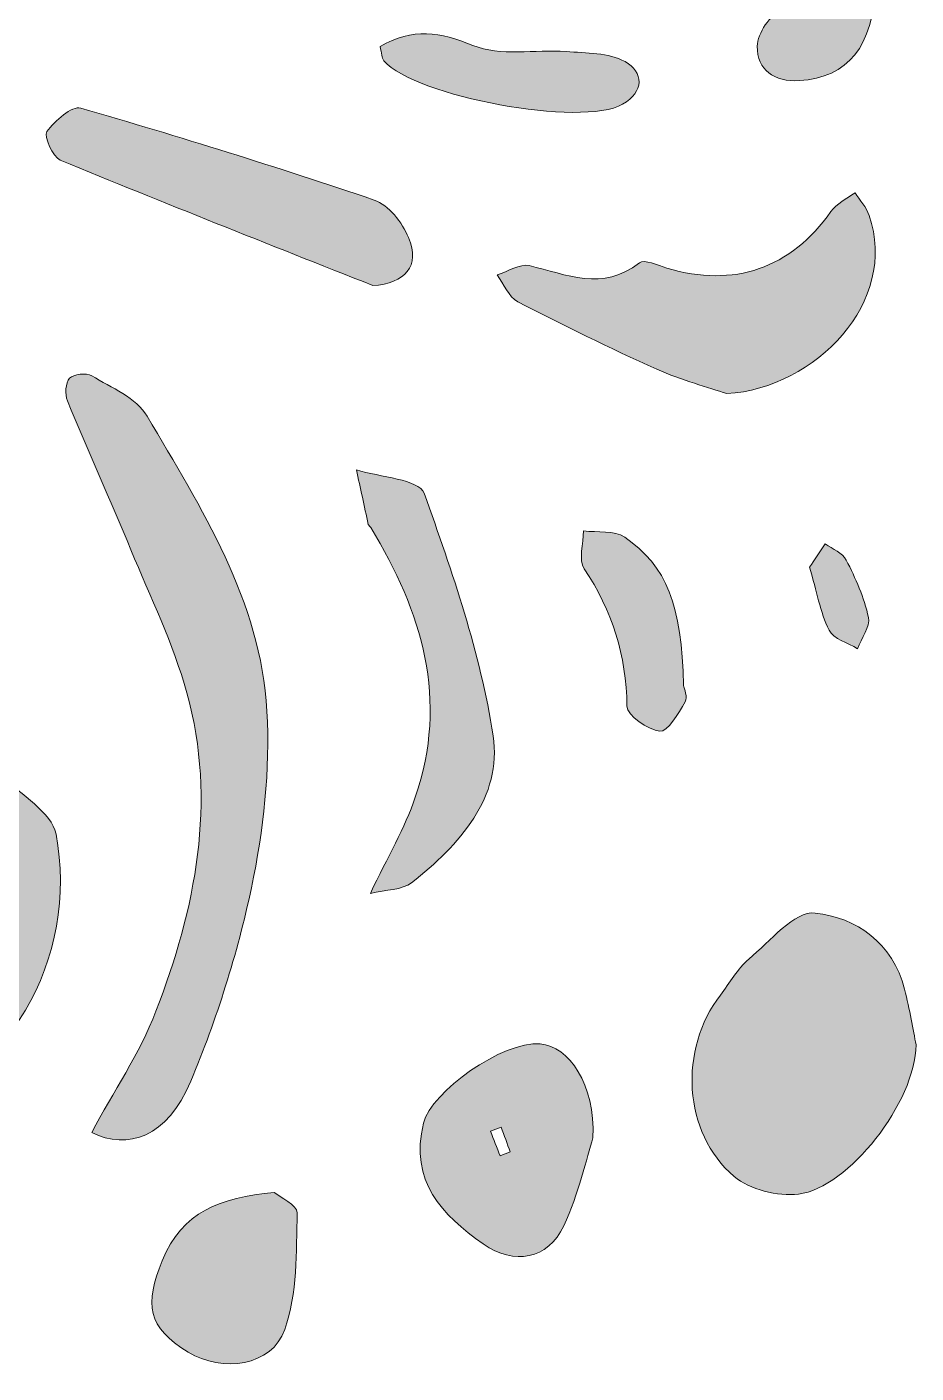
# Model space of a CAD drawing. Header units: centimetres. Extents: x -3.2 to 24.3, y 7.3 to 22.4.
# Drawn here: x 22.248 to 24.29, y 7.283 to 10.376 of the extents above; entities that cross this region are included whole.
import ezdxf

# ---------------------------------------------------------------- set-up
doc = ezdxf.new("R2010")
doc.units = ezdxf.units.CM
doc.header["$MEASUREMENT"] = 0
doc.layers.add('Layer 1', color=7, linetype='Continuous', lineweight=0)

msp = doc.modelspace()

# ---------------------------------------------------------------- hatches: boundary and pattern name
at = {"layer": 'Layer 1', "true_color": 0x000000, "transparency": 33554687}
h = msp.add_hatch(color=18, dxfattribs=at)
h.dxf.hatch_style = 2
edge = h.paths.add_edge_path()
edge.add_spline(control_points=[(24.1955, 10.4722), (24.1934, 10.3318), (24.133, 10.2598), (24.0226, 10.2531), (23.9638, 10.2495), (23.9246, 10.2774), (23.9255, 10.3319), (23.926, 10.3617), (23.955, 10.4043), (23.9826, 10.4178), (24.0646, 10.4579), (24.0835, 10.5235), (24.0865, 10.6051), (24.0875, 10.632), (24.107, 10.6583), (24.118, 10.6848), (24.139, 10.6614), (24.1711, 10.6411), (24.1788, 10.6139), (24.1925, 10.5657), (24.1914, 10.5133), (24.1955, 10.4722)], knot_values=[0, 0, 0, 0, 1, 1, 1, 2, 2, 2, 3, 3, 3, 4, 4, 4, 5, 5, 5, 6, 6, 6, 7, 7, 7, 7], degree=3, periodic=0)
h = msp.add_hatch(color=18, dxfattribs=at)
h.dxf.hatch_style = 2
edge = h.paths.add_edge_path()
edge.add_spline(control_points=[(23.0591, 10.3312), (23.1349, 10.3757), (23.1971, 10.3645), (23.2721, 10.3338), (23.3349, 10.3081), (23.4146, 10.325), (23.4865, 10.3196), (23.5324, 10.3162), (23.584, 10.3176), (23.6218, 10.2966), (23.6646, 10.2729), (23.6666, 10.2274), (23.616, 10.1985), (23.523, 10.1454), (23.1401, 10.2155), (23.0679, 10.2986), (23.0625, 10.3048), (23.0629, 10.3162), (23.0591, 10.3312)], knot_values=[0, 0, 0, 0, 1, 1, 1, 2, 2, 2, 3, 3, 3, 4, 4, 4, 5, 5, 5, 6, 6, 6, 6], degree=3, periodic=0)
h = msp.add_hatch(color=18, dxfattribs=at)
h.dxf.hatch_style = 2
edge = h.paths.add_edge_path()
edge.add_spline(control_points=[(23.0424, 9.782), (22.8028, 9.8774), (22.5629, 9.9717), (22.3247, 10.0702), (22.3071, 10.0774), (22.2867, 10.1255), (22.294, 10.1357), (22.312, 10.1607), (22.3514, 10.1957), (22.3716, 10.1898), (22.5978, 10.1243), (22.8228, 10.054), (23.0459, 9.9785), (23.0787, 9.9674), (23.11, 9.9267), (23.1246, 9.8923), (23.1524, 9.8272), (23.1162, 9.7864), (23.0424, 9.782)], knot_values=[0, 0, 0, 0, 1, 1, 1, 2, 2, 2, 3, 3, 3, 4, 4, 4, 5, 5, 5, 6, 6, 6, 6], degree=3, periodic=0)
h = msp.add_hatch(color=18, dxfattribs=at)
h.dxf.hatch_style = 2
edge = h.paths.add_edge_path()
edge.add_spline(control_points=[(23.8552, 9.5337), (23.8141, 9.5478), (23.7521, 9.5642), (23.6944, 9.59), (23.5865, 9.6382), (23.4801, 9.6902), (23.3752, 9.7449), (23.3544, 9.7557), (23.3436, 9.7856), (23.3281, 9.8067), (23.3528, 9.8143), (23.38, 9.8327), (23.4018, 9.8277), (23.4873, 9.808), (23.5703, 9.7671), (23.6548, 9.8345), (23.6657, 9.8432), (23.6968, 9.8286), (23.7177, 9.8222), (23.872, 9.7758), (24.0032, 9.8217), (24.0944, 9.9519), (24.1074, 9.9703), (24.1312, 9.9811), (24.15, 9.9954), (24.1611, 9.9781), (24.176, 9.9621), (24.1825, 9.9432), (24.2505, 9.7454), (24.0605, 9.5457), (23.8552, 9.5337)], knot_values=[0, 0, 0, 0, 1, 1, 1, 2, 2, 2, 3, 3, 3, 4, 4, 4, 5, 5, 5, 6, 6, 6, 7, 7, 7, 8, 8, 8, 9, 9, 9, 10, 10, 10, 10], degree=3, periodic=0)
h = msp.add_hatch(color=18, dxfattribs=at)
h.dxf.hatch_style = 2
edge = h.paths.add_edge_path()
edge.add_spline(control_points=[(22.3967, 7.8356), (22.4465, 7.9282), (22.5067, 8.0168), (22.5442, 8.1141), (22.6353, 8.3503), (22.6848, 8.5952), (22.6153, 8.8463), (22.5841, 8.959), (22.5318, 9.066), (22.4868, 9.1746), (22.4393, 9.2891), (22.3883, 9.4021), (22.3411, 9.5168), (22.335, 9.5317), (22.3363, 9.5585), (22.346, 9.5688), (22.3552, 9.5786), (22.3845, 9.5821), (22.3967, 9.5747), (22.4419, 9.5474), (22.4996, 9.5237), (22.5241, 9.4819), (22.6488, 9.2698), (22.785, 9.0577), (22.7993, 8.8039), (22.8068, 8.6693), (22.7916, 8.5301), (22.7636, 8.3978), (22.7315, 8.2464), (22.6839, 8.0962), (22.6243, 7.9533), (22.5704, 7.8242), (22.4794, 7.7945), (22.3967, 7.8356)], knot_values=[0, 0, 0, 0, 1, 1, 1, 2, 2, 2, 3, 3, 3, 4, 4, 4, 5, 5, 5, 6, 6, 6, 7, 7, 7, 8, 8, 8, 9, 9, 9, 10, 10, 10, 11, 11, 11, 11], degree=3, periodic=0)
h = msp.add_hatch(color=18, dxfattribs=at)
h.dxf.hatch_style = 2
edge = h.paths.add_edge_path()
edge.add_spline(control_points=[(23.0369, 8.385), (23.0768, 8.4693), (23.1157, 8.5351), (23.14, 8.6059), (23.2168, 8.8295), (23.1559, 9.0328), (23.0377, 9.2256), (23.036, 9.2283), (23.0327, 9.2304), (23.0321, 9.2332), (23.0228, 9.275), (23.0139, 9.3168), (23.0048, 9.3586), (23.0586, 9.3413), (23.1485, 9.3371), (23.1602, 9.3047), (23.2254, 9.1229), (23.2896, 8.9372), (23.3188, 8.7473), (23.3404, 8.6072), (23.2411, 8.4955), (23.1314, 8.4097), (23.1095, 8.3926), (23.0731, 8.3938), (23.0369, 8.385)], knot_values=[0, 0, 0, 0, 1, 1, 1, 2, 2, 2, 3, 3, 3, 4, 4, 4, 5, 5, 5, 6, 6, 6, 7, 7, 7, 8, 8, 8, 8], degree=3, periodic=0)
h = msp.add_hatch(color=18, dxfattribs=at)
h.dxf.hatch_style = 2
edge = h.paths.add_edge_path()
edge.add_spline(control_points=[(23.7564, 8.8627), (23.7572, 8.8561), (23.7663, 8.836), (23.7599, 8.8252), (23.7443, 8.7989), (23.7188, 8.7557), (23.702, 8.7578), (23.6736, 8.7613), (23.6265, 8.7942), (23.6262, 8.8152), (23.625, 8.9319), (23.5921, 9.0346), (23.5279, 9.1313), (23.5144, 9.1517), (23.5262, 9.1889), (23.5263, 9.2183), (23.5583, 9.2141), (23.5972, 9.22), (23.6209, 9.2038), (23.7182, 9.1371), (23.7512, 9.0482), (23.7564, 8.8627)], knot_values=[0, 0, 0, 0, 1, 1, 1, 2, 2, 2, 3, 3, 3, 4, 4, 4, 5, 5, 5, 6, 6, 6, 7, 7, 7, 7], degree=3, periodic=0)
h = msp.add_hatch(color=18, dxfattribs=at)
h.dxf.hatch_style = 2
edge = h.paths.add_edge_path()
edge.add_spline(control_points=[(24.0456, 9.135), (24.0563, 9.1508), (24.069, 9.1697), (24.0816, 9.1886), (24.0981, 9.1763), (24.1215, 9.1676), (24.1298, 9.1512), (24.1512, 9.1092), (24.1711, 9.065), (24.1809, 9.0193), (24.1855, 8.9981), (24.165, 8.9715), (24.1559, 8.9474), (24.1334, 8.9612), (24.1002, 8.9698), (24.0904, 8.9898), (24.0699, 9.0316), (24.0618, 9.0794), (24.0456, 9.135)], knot_values=[0, 0, 0, 0, 1, 1, 1, 2, 2, 2, 3, 3, 3, 4, 4, 4, 5, 5, 5, 6, 6, 6, 6], degree=3, periodic=0)
h = msp.add_hatch(color=18, dxfattribs=at)
h.dxf.hatch_style = 2
edge = h.paths.add_edge_path()
edge.add_spline(control_points=[(21.5253, 7.9571), (21.7102, 7.8812), (21.8258, 8.0241), (21.9611, 8.0917), (22.0172, 8.1197), (22.0473, 8.2142), (22.0729, 8.2845), (22.0998, 8.3585), (22.1027, 8.441), (22.1248, 8.5172), (22.1387, 8.5655), (22.1684, 8.6092), (22.1911, 8.655), (22.2339, 8.6108), (22.3049, 8.5721), (22.3148, 8.5215), (22.3691, 8.2419), (22.2034, 7.9243), (21.9249, 7.9134), (21.8301, 7.9097), (21.7367, 7.8768), (21.6417, 7.867), (21.5643, 7.8591), (21.5442, 7.8784), (21.5253, 7.9571)], knot_values=[0, 0, 0, 0, 1, 1, 1, 2, 2, 2, 3, 3, 3, 4, 4, 4, 5, 5, 5, 6, 6, 6, 7, 7, 7, 8, 8, 8, 8], degree=3, periodic=0)
h = msp.add_hatch(color=18, dxfattribs=at)
h.dxf.hatch_style = 2
edge = h.paths.add_edge_path()
edge.add_spline(control_points=[(24.2902, 8.0371), (24.2887, 7.9056), (24.1354, 7.7084), (24.02, 7.694), (23.9723, 7.688), (23.908, 7.7041), (23.8722, 7.7347), (23.7541, 7.8354), (23.7449, 8.0269), (23.8411, 8.1516), (23.8626, 8.1794), (23.88, 8.212), (23.9062, 8.2342), (23.9544, 8.2751), (24.0116, 8.345), (24.0583, 8.34), (24.1525, 8.3298), (24.237, 8.2712), (24.2639, 8.1648), (24.2756, 8.1184), (24.2833, 8.0711), (24.2902, 8.0371)], knot_values=[0, 0, 0, 0, 1, 1, 1, 2, 2, 2, 3, 3, 3, 4, 4, 4, 5, 5, 5, 6, 6, 6, 7, 7, 7, 7], degree=3, periodic=0)
h = msp.add_hatch(color=18, dxfattribs=at)
h.dxf.hatch_style = 2
edge = h.paths.add_edge_path()
edge.add_spline(control_points=[(23.3347, 7.7819), (23.3426, 7.7849), (23.3504, 7.788), (23.3582, 7.791), (23.3511, 7.8099), (23.3441, 7.8288), (23.337, 7.8477), (23.3289, 7.8446), (23.3209, 7.8415), (23.3129, 7.8384), (23.3202, 7.8196), (23.3274, 7.8007), (23.3347, 7.7819), (23.3347, 7.7819), (23.3347, 7.7819), (23.3347, 7.7819)], knot_values=[0, 0, 0, 0, 1, 1, 1, 2, 2, 2, 3, 3, 3, 4, 4, 4, 5, 5, 5, 5], degree=3, periodic=0)
edge = h.paths.add_edge_path()
edge.add_spline(control_points=[(23.5481, 7.8234), (23.5332, 7.7767), (23.5157, 7.6949), (23.481, 7.6212), (23.4446, 7.5435), (23.3667, 7.5299), (23.2961, 7.5795), (23.201, 7.6465), (23.1265, 7.724), (23.1588, 7.8568), (23.1767, 7.9301), (23.3404, 8.0456), (23.4268, 8.0392), (23.4932, 8.0343), (23.553, 7.9459), (23.5481, 7.8234)], knot_values=[0, 0, 0, 0, 1, 1, 1, 2, 2, 2, 3, 3, 3, 4, 4, 4, 5, 5, 5, 5], degree=3, periodic=0)
edge.add_line((23.5481, 7.8234), (23.5481, 7.8234))
h = msp.add_hatch(color=18, dxfattribs=at)
h.dxf.hatch_style = 2
edge = h.paths.add_edge_path()
edge.add_spline(control_points=[(22.8159, 7.698), (22.8286, 7.6873), (22.8692, 7.6687), (22.8687, 7.651), (22.8665, 7.5609), (22.8694, 7.4655), (22.8402, 7.3827), (22.8105, 7.2987), (22.6979, 7.2828), (22.618, 7.331), (22.5246, 7.3873), (22.5181, 7.4408), (22.5589, 7.5409), (22.605, 7.6541), (22.6914, 7.6853), (22.8159, 7.698)], knot_values=[0, 0, 0, 0, 1, 1, 1, 2, 2, 2, 3, 3, 3, 4, 4, 4, 5, 5, 5, 5], degree=3, periodic=0)

# ---------------------------------------------------------------- linework, layer by layer
at = {"layer": 'Layer 1', "color": 18, "lineweight": 0, "true_color": 0x000000}
for points, knots in [([(24.1955, 10.4722), (24.1934, 10.3318), (24.133, 10.2598), (24.0226, 10.2531), (23.9638, 10.2495), (23.9246, 10.2774), (23.9255, 10.3319), (23.926, 10.3617), (23.955, 10.4043), (23.9826, 10.4178), (24.0646, 10.4579), (24.0835, 10.5235), (24.0865, 10.6051), (24.0875, 10.632), (24.107, 10.6583), (24.118, 10.6848), (24.139, 10.6614), (24.1711, 10.6411), (24.1788, 10.6139), (24.1925, 10.5657), (24.1914, 10.5133), (24.1955, 10.4722)], [0, 0, 0, 0, 1, 1, 1, 2, 2, 2, 3, 3, 3, 4, 4, 4, 5, 5, 5, 6, 6, 6, 7, 7, 7, 7]), ([(24.1955, 10.4722), (24.1934, 10.3318), (24.133, 10.2598), (24.0226, 10.2531), (23.9638, 10.2495), (23.9246, 10.2774), (23.9255, 10.3319), (23.926, 10.3617), (23.955, 10.4043), (23.9826, 10.4178), (24.0646, 10.4579), (24.0835, 10.5235), (24.0865, 10.6051), (24.0875, 10.632), (24.107, 10.6583), (24.118, 10.6848), (24.139, 10.6614), (24.1711, 10.6411), (24.1788, 10.6139), (24.1925, 10.5657), (24.1914, 10.5133), (24.1955, 10.4722)], [0, 0, 0, 0, 1, 1, 1, 2, 2, 2, 3, 3, 3, 4, 4, 4, 5, 5, 5, 6, 6, 6, 7, 7, 7, 7]), ([(23.0591, 10.3312), (23.1349, 10.3757), (23.1971, 10.3645), (23.2721, 10.3338), (23.3349, 10.3081), (23.4146, 10.325), (23.4865, 10.3196), (23.5324, 10.3162), (23.584, 10.3176), (23.6218, 10.2966), (23.6646, 10.2729), (23.6666, 10.2274), (23.616, 10.1985), (23.523, 10.1454), (23.1401, 10.2155), (23.0679, 10.2986), (23.0625, 10.3048), (23.0629, 10.3162), (23.0591, 10.3312)], [0, 0, 0, 0, 1, 1, 1, 2, 2, 2, 3, 3, 3, 4, 4, 4, 5, 5, 5, 6, 6, 6, 6]), ([(23.0591, 10.3312), (23.1349, 10.3757), (23.1971, 10.3645), (23.2721, 10.3338), (23.3349, 10.3081), (23.4146, 10.325), (23.4865, 10.3196), (23.5324, 10.3162), (23.584, 10.3176), (23.6218, 10.2966), (23.6646, 10.2729), (23.6666, 10.2274), (23.616, 10.1985), (23.523, 10.1454), (23.1401, 10.2155), (23.0679, 10.2986), (23.0625, 10.3048), (23.0629, 10.3162), (23.0591, 10.3312)], [0, 0, 0, 0, 1, 1, 1, 2, 2, 2, 3, 3, 3, 4, 4, 4, 5, 5, 5, 6, 6, 6, 6]), ([(23.0424, 9.782), (22.8028, 9.8774), (22.5629, 9.9717), (22.3247, 10.0702), (22.3071, 10.0774), (22.2867, 10.1255), (22.294, 10.1357), (22.312, 10.1607), (22.3514, 10.1957), (22.3716, 10.1898), (22.5978, 10.1243), (22.8228, 10.054), (23.0459, 9.9785), (23.0787, 9.9674), (23.11, 9.9267), (23.1246, 9.8923), (23.1524, 9.8272), (23.1162, 9.7864), (23.0424, 9.782)], [0, 0, 0, 0, 1, 1, 1, 2, 2, 2, 3, 3, 3, 4, 4, 4, 5, 5, 5, 6, 6, 6, 6]), ([(23.0424, 9.782), (22.8028, 9.8774), (22.5629, 9.9717), (22.3247, 10.0702), (22.3071, 10.0774), (22.2867, 10.1255), (22.294, 10.1357), (22.312, 10.1607), (22.3514, 10.1957), (22.3716, 10.1898), (22.5978, 10.1243), (22.8228, 10.054), (23.0459, 9.9785), (23.0787, 9.9674), (23.11, 9.9267), (23.1246, 9.8923), (23.1524, 9.8272), (23.1162, 9.7864), (23.0424, 9.782)], [0, 0, 0, 0, 1, 1, 1, 2, 2, 2, 3, 3, 3, 4, 4, 4, 5, 5, 5, 6, 6, 6, 6]), ([(23.8552, 9.5337), (23.8141, 9.5478), (23.7521, 9.5642), (23.6944, 9.59), (23.5865, 9.6382), (23.4801, 9.6902), (23.3752, 9.7449), (23.3544, 9.7557), (23.3436, 9.7856), (23.3281, 9.8067), (23.3528, 9.8143), (23.38, 9.8327), (23.4018, 9.8277), (23.4873, 9.808), (23.5703, 9.7671), (23.6548, 9.8345), (23.6657, 9.8432), (23.6968, 9.8286), (23.7177, 9.8222), (23.872, 9.7758), (24.0032, 9.8217), (24.0944, 9.9519), (24.1074, 9.9703), (24.1312, 9.9811), (24.15, 9.9954), (24.1611, 9.9781), (24.176, 9.9621), (24.1825, 9.9432), (24.2505, 9.7454), (24.0605, 9.5457), (23.8552, 9.5337)], [0, 0, 0, 0, 1, 1, 1, 2, 2, 2, 3, 3, 3, 4, 4, 4, 5, 5, 5, 6, 6, 6, 7, 7, 7, 8, 8, 8, 9, 9, 9, 10, 10, 10, 10]), ([(23.8552, 9.5337), (23.8141, 9.5478), (23.7521, 9.5642), (23.6944, 9.59), (23.5865, 9.6382), (23.4801, 9.6902), (23.3752, 9.7449), (23.3544, 9.7557), (23.3436, 9.7856), (23.3281, 9.8067), (23.3528, 9.8143), (23.38, 9.8327), (23.4018, 9.8277), (23.4873, 9.808), (23.5703, 9.7671), (23.6548, 9.8345), (23.6657, 9.8432), (23.6968, 9.8286), (23.7177, 9.8222), (23.872, 9.7758), (24.0032, 9.8217), (24.0944, 9.9519), (24.1074, 9.9703), (24.1312, 9.9811), (24.15, 9.9954), (24.1611, 9.9781), (24.176, 9.9621), (24.1825, 9.9432), (24.2505, 9.7454), (24.0605, 9.5457), (23.8552, 9.5337)], [0, 0, 0, 0, 1, 1, 1, 2, 2, 2, 3, 3, 3, 4, 4, 4, 5, 5, 5, 6, 6, 6, 7, 7, 7, 8, 8, 8, 9, 9, 9, 10, 10, 10, 10]), ([(22.3967, 7.8356), (22.4465, 7.9282), (22.5067, 8.0168), (22.5442, 8.1141), (22.6353, 8.3503), (22.6848, 8.5952), (22.6153, 8.8463), (22.5841, 8.959), (22.5318, 9.066), (22.4868, 9.1746), (22.4393, 9.2891), (22.3883, 9.4021), (22.3411, 9.5168), (22.335, 9.5317), (22.3363, 9.5585), (22.346, 9.5688), (22.3552, 9.5786), (22.3845, 9.5821), (22.3967, 9.5747), (22.4419, 9.5474), (22.4996, 9.5237), (22.5241, 9.4819), (22.6488, 9.2698), (22.785, 9.0577), (22.7993, 8.8039), (22.8068, 8.6693), (22.7916, 8.5301), (22.7636, 8.3978), (22.7315, 8.2464), (22.6839, 8.0962), (22.6243, 7.9533), (22.5704, 7.8242), (22.4794, 7.7945), (22.3967, 7.8356)], [0, 0, 0, 0, 1, 1, 1, 2, 2, 2, 3, 3, 3, 4, 4, 4, 5, 5, 5, 6, 6, 6, 7, 7, 7, 8, 8, 8, 9, 9, 9, 10, 10, 10, 11, 11, 11, 11]), ([(22.3967, 7.8356), (22.4465, 7.9282), (22.5067, 8.0168), (22.5442, 8.1141), (22.6353, 8.3503), (22.6848, 8.5952), (22.6153, 8.8463), (22.5841, 8.959), (22.5318, 9.066), (22.4868, 9.1746), (22.4393, 9.2891), (22.3883, 9.4021), (22.3411, 9.5168), (22.335, 9.5317), (22.3363, 9.5585), (22.346, 9.5688), (22.3552, 9.5786), (22.3845, 9.5821), (22.3967, 9.5747), (22.4419, 9.5474), (22.4996, 9.5237), (22.5241, 9.4819), (22.6488, 9.2698), (22.785, 9.0577), (22.7993, 8.8039), (22.8068, 8.6693), (22.7916, 8.5301), (22.7636, 8.3978), (22.7315, 8.2464), (22.6839, 8.0962), (22.6243, 7.9533), (22.5704, 7.8242), (22.4794, 7.7945), (22.3967, 7.8356)], [0, 0, 0, 0, 1, 1, 1, 2, 2, 2, 3, 3, 3, 4, 4, 4, 5, 5, 5, 6, 6, 6, 7, 7, 7, 8, 8, 8, 9, 9, 9, 10, 10, 10, 11, 11, 11, 11]), ([(23.0369, 8.385), (23.0768, 8.4693), (23.1157, 8.5351), (23.14, 8.6059), (23.2168, 8.8295), (23.1559, 9.0328), (23.0377, 9.2256), (23.036, 9.2283), (23.0327, 9.2304), (23.0321, 9.2332), (23.0228, 9.275), (23.0139, 9.3168), (23.0048, 9.3586), (23.0586, 9.3413), (23.1485, 9.3371), (23.1602, 9.3047), (23.2254, 9.1229), (23.2896, 8.9372), (23.3188, 8.7473), (23.3404, 8.6072), (23.2411, 8.4955), (23.1314, 8.4097), (23.1095, 8.3926), (23.0731, 8.3938), (23.0369, 8.385)], [0, 0, 0, 0, 1, 1, 1, 2, 2, 2, 3, 3, 3, 4, 4, 4, 5, 5, 5, 6, 6, 6, 7, 7, 7, 8, 8, 8, 8]), ([(23.0369, 8.385), (23.0768, 8.4693), (23.1157, 8.5351), (23.14, 8.6059), (23.2168, 8.8295), (23.1559, 9.0328), (23.0377, 9.2256), (23.036, 9.2283), (23.0327, 9.2304), (23.0321, 9.2332), (23.0228, 9.275), (23.0139, 9.3168), (23.0048, 9.3586), (23.0586, 9.3413), (23.1485, 9.3371), (23.1602, 9.3047), (23.2254, 9.1229), (23.2896, 8.9372), (23.3188, 8.7473), (23.3404, 8.6072), (23.2411, 8.4955), (23.1314, 8.4097), (23.1095, 8.3926), (23.0731, 8.3938), (23.0369, 8.385)], [0, 0, 0, 0, 1, 1, 1, 2, 2, 2, 3, 3, 3, 4, 4, 4, 5, 5, 5, 6, 6, 6, 7, 7, 7, 8, 8, 8, 8]), ([(23.7564, 8.8627), (23.7572, 8.8561), (23.7663, 8.836), (23.7599, 8.8252), (23.7443, 8.7989), (23.7188, 8.7557), (23.702, 8.7578), (23.6736, 8.7613), (23.6265, 8.7942), (23.6262, 8.8152), (23.625, 8.9319), (23.5921, 9.0346), (23.5279, 9.1313), (23.5144, 9.1517), (23.5262, 9.1889), (23.5263, 9.2183), (23.5583, 9.2141), (23.5972, 9.22), (23.6209, 9.2038), (23.7182, 9.1371), (23.7512, 9.0482), (23.7564, 8.8627)], [0, 0, 0, 0, 1, 1, 1, 2, 2, 2, 3, 3, 3, 4, 4, 4, 5, 5, 5, 6, 6, 6, 7, 7, 7, 7]), ([(23.7564, 8.8627), (23.7572, 8.8561), (23.7663, 8.836), (23.7599, 8.8252), (23.7443, 8.7989), (23.7188, 8.7557), (23.702, 8.7578), (23.6736, 8.7613), (23.6265, 8.7942), (23.6262, 8.8152), (23.625, 8.9319), (23.5921, 9.0346), (23.5279, 9.1313), (23.5144, 9.1517), (23.5262, 9.1889), (23.5263, 9.2183), (23.5583, 9.2141), (23.5972, 9.22), (23.6209, 9.2038), (23.7182, 9.1371), (23.7512, 9.0482), (23.7564, 8.8627)], [0, 0, 0, 0, 1, 1, 1, 2, 2, 2, 3, 3, 3, 4, 4, 4, 5, 5, 5, 6, 6, 6, 7, 7, 7, 7]), ([(24.0456, 9.135), (24.0563, 9.1508), (24.069, 9.1697), (24.0816, 9.1886), (24.0981, 9.1763), (24.1215, 9.1676), (24.1298, 9.1512), (24.1512, 9.1092), (24.1711, 9.065), (24.1809, 9.0193), (24.1855, 8.9981), (24.165, 8.9715), (24.1559, 8.9474), (24.1334, 8.9612), (24.1002, 8.9698), (24.0904, 8.9898), (24.0699, 9.0316), (24.0618, 9.0794), (24.0456, 9.135)], [0, 0, 0, 0, 1, 1, 1, 2, 2, 2, 3, 3, 3, 4, 4, 4, 5, 5, 5, 6, 6, 6, 6]), ([(24.0456, 9.135), (24.0563, 9.1508), (24.069, 9.1697), (24.0816, 9.1886), (24.0981, 9.1763), (24.1215, 9.1676), (24.1298, 9.1512), (24.1512, 9.1092), (24.1711, 9.065), (24.1809, 9.0193), (24.1855, 8.9981), (24.165, 8.9715), (24.1559, 8.9474), (24.1334, 8.9612), (24.1002, 8.9698), (24.0904, 8.9898), (24.0699, 9.0316), (24.0618, 9.0794), (24.0456, 9.135)], [0, 0, 0, 0, 1, 1, 1, 2, 2, 2, 3, 3, 3, 4, 4, 4, 5, 5, 5, 6, 6, 6, 6]), ([(21.5253, 7.9571), (21.7102, 7.8812), (21.8258, 8.0241), (21.9611, 8.0917), (22.0172, 8.1197), (22.0473, 8.2142), (22.0729, 8.2845), (22.0998, 8.3585), (22.1027, 8.441), (22.1248, 8.5172), (22.1387, 8.5655), (22.1684, 8.6092), (22.1911, 8.655), (22.2339, 8.6108), (22.3049, 8.5721), (22.3148, 8.5215), (22.3691, 8.2419), (22.2034, 7.9243), (21.9249, 7.9134), (21.8301, 7.9097), (21.7367, 7.8768), (21.6417, 7.867), (21.5643, 7.8591), (21.5442, 7.8784), (21.5253, 7.9571)], [0, 0, 0, 0, 1, 1, 1, 2, 2, 2, 3, 3, 3, 4, 4, 4, 5, 5, 5, 6, 6, 6, 7, 7, 7, 8, 8, 8, 8]), ([(21.5253, 7.9571), (21.7102, 7.8812), (21.8258, 8.0241), (21.9611, 8.0917), (22.0172, 8.1197), (22.0473, 8.2142), (22.0729, 8.2845), (22.0998, 8.3585), (22.1027, 8.441), (22.1248, 8.5172), (22.1387, 8.5655), (22.1684, 8.6092), (22.1911, 8.655), (22.2339, 8.6108), (22.3049, 8.5721), (22.3148, 8.5215), (22.3691, 8.2419), (22.2034, 7.9243), (21.9249, 7.9134), (21.8301, 7.9097), (21.7367, 7.8768), (21.6417, 7.867), (21.5643, 7.8591), (21.5442, 7.8784), (21.5253, 7.9571)], [0, 0, 0, 0, 1, 1, 1, 2, 2, 2, 3, 3, 3, 4, 4, 4, 5, 5, 5, 6, 6, 6, 7, 7, 7, 8, 8, 8, 8]), ([(24.2902, 8.0371), (24.2887, 7.9056), (24.1354, 7.7084), (24.02, 7.694), (23.9723, 7.688), (23.908, 7.7041), (23.8722, 7.7347), (23.7541, 7.8354), (23.7449, 8.0269), (23.8411, 8.1516), (23.8626, 8.1794), (23.88, 8.212), (23.9062, 8.2342), (23.9544, 8.2751), (24.0116, 8.345), (24.0583, 8.34), (24.1525, 8.3298), (24.237, 8.2712), (24.2639, 8.1648), (24.2756, 8.1184), (24.2833, 8.0711), (24.2902, 8.0371)], [0, 0, 0, 0, 1, 1, 1, 2, 2, 2, 3, 3, 3, 4, 4, 4, 5, 5, 5, 6, 6, 6, 7, 7, 7, 7]), ([(24.2902, 8.0371), (24.2887, 7.9056), (24.1354, 7.7084), (24.02, 7.694), (23.9723, 7.688), (23.908, 7.7041), (23.8722, 7.7347), (23.7541, 7.8354), (23.7449, 8.0269), (23.8411, 8.1516), (23.8626, 8.1794), (23.88, 8.212), (23.9062, 8.2342), (23.9544, 8.2751), (24.0116, 8.345), (24.0583, 8.34), (24.1525, 8.3298), (24.237, 8.2712), (24.2639, 8.1648), (24.2756, 8.1184), (24.2833, 8.0711), (24.2902, 8.0371)], [0, 0, 0, 0, 1, 1, 1, 2, 2, 2, 3, 3, 3, 4, 4, 4, 5, 5, 5, 6, 6, 6, 7, 7, 7, 7]), ([(23.5481, 7.8234), (23.5332, 7.7767), (23.5157, 7.6949), (23.481, 7.6212), (23.4446, 7.5435), (23.3667, 7.5299), (23.2961, 7.5795), (23.201, 7.6465), (23.1265, 7.724), (23.1588, 7.8568), (23.1767, 7.9301), (23.3404, 8.0456), (23.4268, 8.0392), (23.4932, 8.0343), (23.553, 7.9459), (23.5481, 7.8234)], [0, 0, 0, 0, 1, 1, 1, 2, 2, 2, 3, 3, 3, 4, 4, 4, 5, 5, 5, 5]), ([(23.5481, 7.8234), (23.5332, 7.7767), (23.5157, 7.6949), (23.481, 7.6212), (23.4446, 7.5435), (23.3667, 7.5299), (23.2961, 7.5795), (23.201, 7.6465), (23.1265, 7.724), (23.1588, 7.8568), (23.1767, 7.9301), (23.3404, 8.0456), (23.4268, 8.0392), (23.4932, 8.0343), (23.553, 7.9459), (23.5481, 7.8234)], [0, 0, 0, 0, 1, 1, 1, 2, 2, 2, 3, 3, 3, 4, 4, 4, 5, 5, 5, 5]), ([(23.3347, 7.7819), (23.3426, 7.7849), (23.3504, 7.788), (23.3582, 7.791), (23.3511, 7.8099), (23.3441, 7.8288), (23.337, 7.8477), (23.3289, 7.8446), (23.3209, 7.8415), (23.3129, 7.8384), (23.3202, 7.8196), (23.3274, 7.8007), (23.3347, 7.7819)], [0, 0, 0, 0, 1, 1, 1, 2, 2, 2, 3, 3, 3, 4, 4, 4, 4]), ([(23.3347, 7.7819), (23.3426, 7.7849), (23.3504, 7.788), (23.3582, 7.791), (23.3511, 7.8099), (23.3441, 7.8288), (23.337, 7.8477), (23.3289, 7.8446), (23.3209, 7.8415), (23.3129, 7.8384), (23.3202, 7.8196), (23.3274, 7.8007), (23.3347, 7.7819)], [0, 0, 0, 0, 1, 1, 1, 2, 2, 2, 3, 3, 3, 4, 4, 4, 4]), ([(22.8159, 7.698), (22.8286, 7.6873), (22.8692, 7.6687), (22.8687, 7.651), (22.8665, 7.5609), (22.8694, 7.4655), (22.8402, 7.3827), (22.8105, 7.2987), (22.6979, 7.2828), (22.618, 7.331), (22.5246, 7.3873), (22.5181, 7.4408), (22.5589, 7.5409), (22.605, 7.6541), (22.6914, 7.6853), (22.8159, 7.698)], [0, 0, 0, 0, 1, 1, 1, 2, 2, 2, 3, 3, 3, 4, 4, 4, 5, 5, 5, 5]), ([(22.8159, 7.698), (22.8286, 7.6873), (22.8692, 7.6687), (22.8687, 7.651), (22.8665, 7.5609), (22.8694, 7.4655), (22.8402, 7.3827), (22.8105, 7.2987), (22.6979, 7.2828), (22.618, 7.331), (22.5246, 7.3873), (22.5181, 7.4408), (22.5589, 7.5409), (22.605, 7.6541), (22.6914, 7.6853), (22.8159, 7.698)], [0, 0, 0, 0, 1, 1, 1, 2, 2, 2, 3, 3, 3, 4, 4, 4, 5, 5, 5, 5])]:
    msp.add_open_spline(points, degree=3, knots=knots, dxfattribs=at)
at = {"layer": 'Layer 1'}
for points, knots in [([(24.1955, 10.4722), (24.1934, 10.3318), (24.133, 10.2598), (24.0226, 10.2531), (23.9638, 10.2495), (23.9246, 10.2774), (23.9255, 10.3319), (23.926, 10.3617), (23.955, 10.4043), (23.9826, 10.4178), (24.0646, 10.4579), (24.0835, 10.5235), (24.0865, 10.6051), (24.0875, 10.632), (24.107, 10.6583), (24.118, 10.6848), (24.139, 10.6614), (24.1711, 10.6411), (24.1788, 10.6139), (24.1925, 10.5657), (24.1914, 10.5133), (24.1955, 10.4722)], [0, 0, 0, 0, 1, 1, 1, 2, 2, 2, 3, 3, 3, 4, 4, 4, 5, 5, 5, 6, 6, 6, 7, 7, 7, 7]), ([(23.0591, 10.3312), (23.1349, 10.3757), (23.1971, 10.3645), (23.2721, 10.3338), (23.3349, 10.3081), (23.4146, 10.325), (23.4865, 10.3196), (23.5324, 10.3162), (23.584, 10.3176), (23.6218, 10.2966), (23.6646, 10.2729), (23.6666, 10.2274), (23.616, 10.1985), (23.523, 10.1454), (23.1401, 10.2155), (23.0679, 10.2986), (23.0625, 10.3048), (23.0629, 10.3162), (23.0591, 10.3312)], [0, 0, 0, 0, 1, 1, 1, 2, 2, 2, 3, 3, 3, 4, 4, 4, 5, 5, 5, 6, 6, 6, 6]), ([(23.0424, 9.782), (22.8028, 9.8774), (22.5629, 9.9717), (22.3247, 10.0702), (22.3071, 10.0774), (22.2867, 10.1255), (22.294, 10.1357), (22.312, 10.1607), (22.3514, 10.1957), (22.3716, 10.1898), (22.5978, 10.1243), (22.8228, 10.054), (23.0459, 9.9785), (23.0787, 9.9674), (23.11, 9.9267), (23.1246, 9.8923), (23.1524, 9.8272), (23.1162, 9.7864), (23.0424, 9.782)], [0, 0, 0, 0, 1, 1, 1, 2, 2, 2, 3, 3, 3, 4, 4, 4, 5, 5, 5, 6, 6, 6, 6]), ([(23.8552, 9.5337), (23.8141, 9.5478), (23.7521, 9.5642), (23.6944, 9.59), (23.5865, 9.6382), (23.4801, 9.6902), (23.3752, 9.7449), (23.3544, 9.7557), (23.3436, 9.7856), (23.3281, 9.8067), (23.3528, 9.8143), (23.38, 9.8327), (23.4018, 9.8277), (23.4873, 9.808), (23.5703, 9.7671), (23.6548, 9.8345), (23.6657, 9.8432), (23.6968, 9.8286), (23.7177, 9.8222), (23.872, 9.7758), (24.0032, 9.8217), (24.0944, 9.9519), (24.1074, 9.9703), (24.1312, 9.9811), (24.15, 9.9954), (24.1611, 9.9781), (24.176, 9.9621), (24.1825, 9.9432), (24.2505, 9.7454), (24.0605, 9.5457), (23.8552, 9.5337)], [0, 0, 0, 0, 1, 1, 1, 2, 2, 2, 3, 3, 3, 4, 4, 4, 5, 5, 5, 6, 6, 6, 7, 7, 7, 8, 8, 8, 9, 9, 9, 10, 10, 10, 10]), ([(22.3967, 7.8356), (22.4465, 7.9282), (22.5067, 8.0168), (22.5442, 8.1141), (22.6353, 8.3503), (22.6848, 8.5952), (22.6153, 8.8463), (22.5841, 8.959), (22.5318, 9.066), (22.4868, 9.1746), (22.4393, 9.2891), (22.3883, 9.4021), (22.3411, 9.5168), (22.335, 9.5317), (22.3363, 9.5585), (22.346, 9.5688), (22.3552, 9.5786), (22.3845, 9.5821), (22.3967, 9.5747), (22.4419, 9.5474), (22.4996, 9.5237), (22.5241, 9.4819), (22.6488, 9.2698), (22.785, 9.0577), (22.7993, 8.8039), (22.8068, 8.6693), (22.7916, 8.5301), (22.7636, 8.3978), (22.7315, 8.2464), (22.6839, 8.0962), (22.6243, 7.9533), (22.5704, 7.8242), (22.4794, 7.7945), (22.3967, 7.8356)], [0, 0, 0, 0, 1, 1, 1, 2, 2, 2, 3, 3, 3, 4, 4, 4, 5, 5, 5, 6, 6, 6, 7, 7, 7, 8, 8, 8, 9, 9, 9, 10, 10, 10, 11, 11, 11, 11]), ([(23.0369, 8.385), (23.0768, 8.4693), (23.1157, 8.5351), (23.14, 8.6059), (23.2168, 8.8295), (23.1559, 9.0328), (23.0377, 9.2256), (23.036, 9.2283), (23.0327, 9.2304), (23.0321, 9.2332), (23.0228, 9.275), (23.0139, 9.3168), (23.0048, 9.3586), (23.0586, 9.3413), (23.1485, 9.3371), (23.1602, 9.3047), (23.2254, 9.1229), (23.2896, 8.9372), (23.3188, 8.7473), (23.3404, 8.6072), (23.2411, 8.4955), (23.1314, 8.4097), (23.1095, 8.3926), (23.0731, 8.3938), (23.0369, 8.385)], [0, 0, 0, 0, 1, 1, 1, 2, 2, 2, 3, 3, 3, 4, 4, 4, 5, 5, 5, 6, 6, 6, 7, 7, 7, 8, 8, 8, 8]), ([(23.7564, 8.8627), (23.7572, 8.8561), (23.7663, 8.836), (23.7599, 8.8252), (23.7443, 8.7989), (23.7188, 8.7557), (23.702, 8.7578), (23.6736, 8.7613), (23.6265, 8.7942), (23.6262, 8.8152), (23.625, 8.9319), (23.5921, 9.0346), (23.5279, 9.1313), (23.5144, 9.1517), (23.5262, 9.1889), (23.5263, 9.2183), (23.5583, 9.2141), (23.5972, 9.22), (23.6209, 9.2038), (23.7182, 9.1371), (23.7512, 9.0482), (23.7564, 8.8627)], [0, 0, 0, 0, 1, 1, 1, 2, 2, 2, 3, 3, 3, 4, 4, 4, 5, 5, 5, 6, 6, 6, 7, 7, 7, 7]), ([(24.0456, 9.135), (24.0563, 9.1508), (24.069, 9.1697), (24.0816, 9.1886), (24.0981, 9.1763), (24.1215, 9.1676), (24.1298, 9.1512), (24.1512, 9.1092), (24.1711, 9.065), (24.1809, 9.0193), (24.1855, 8.9981), (24.165, 8.9715), (24.1559, 8.9474), (24.1334, 8.9612), (24.1002, 8.9698), (24.0904, 8.9898), (24.0699, 9.0316), (24.0618, 9.0794), (24.0456, 9.135)], [0, 0, 0, 0, 1, 1, 1, 2, 2, 2, 3, 3, 3, 4, 4, 4, 5, 5, 5, 6, 6, 6, 6]), ([(21.5253, 7.9571), (21.7102, 7.8812), (21.8258, 8.0241), (21.9611, 8.0917), (22.0172, 8.1197), (22.0473, 8.2142), (22.0729, 8.2845), (22.0998, 8.3585), (22.1027, 8.441), (22.1248, 8.5172), (22.1387, 8.5655), (22.1684, 8.6092), (22.1911, 8.655), (22.2339, 8.6108), (22.3049, 8.5721), (22.3148, 8.5215), (22.3691, 8.2419), (22.2034, 7.9243), (21.9249, 7.9134), (21.8301, 7.9097), (21.7367, 7.8768), (21.6417, 7.867), (21.5643, 7.8591), (21.5442, 7.8784), (21.5253, 7.9571)], [0, 0, 0, 0, 1, 1, 1, 2, 2, 2, 3, 3, 3, 4, 4, 4, 5, 5, 5, 6, 6, 6, 7, 7, 7, 8, 8, 8, 8]), ([(24.2902, 8.0371), (24.2887, 7.9056), (24.1354, 7.7084), (24.02, 7.694), (23.9723, 7.688), (23.908, 7.7041), (23.8722, 7.7347), (23.7541, 7.8354), (23.7449, 8.0269), (23.8411, 8.1516), (23.8626, 8.1794), (23.88, 8.212), (23.9062, 8.2342), (23.9544, 8.2751), (24.0116, 8.345), (24.0583, 8.34), (24.1525, 8.3298), (24.237, 8.2712), (24.2639, 8.1648), (24.2756, 8.1184), (24.2833, 8.0711), (24.2902, 8.0371)], [0, 0, 0, 0, 1, 1, 1, 2, 2, 2, 3, 3, 3, 4, 4, 4, 5, 5, 5, 6, 6, 6, 7, 7, 7, 7]), ([(23.5481, 7.8234), (23.5332, 7.7767), (23.5157, 7.6949), (23.481, 7.6212), (23.4446, 7.5435), (23.3667, 7.5299), (23.2961, 7.5795), (23.201, 7.6465), (23.1265, 7.724), (23.1588, 7.8568), (23.1767, 7.9301), (23.3404, 8.0456), (23.4268, 8.0392), (23.4932, 8.0343), (23.553, 7.9459), (23.5481, 7.8234)], [0, 0, 0, 0, 1, 1, 1, 2, 2, 2, 3, 3, 3, 4, 4, 4, 5, 5, 5, 5]), ([(23.3347, 7.7819), (23.3426, 7.7849), (23.3504, 7.788), (23.3582, 7.791), (23.3511, 7.8099), (23.3441, 7.8288), (23.337, 7.8477), (23.3289, 7.8446), (23.3209, 7.8415), (23.3129, 7.8384), (23.3202, 7.8196), (23.3274, 7.8007), (23.3347, 7.7819), (23.3347, 7.7819), (23.3347, 7.7819), (23.3347, 7.7819)], [0, 0, 0, 0, 1, 1, 1, 2, 2, 2, 3, 3, 3, 4, 4, 4, 5, 5, 5, 5]), ([(22.8159, 7.698), (22.8286, 7.6873), (22.8692, 7.6687), (22.8687, 7.651), (22.8665, 7.5609), (22.8694, 7.4655), (22.8402, 7.3827), (22.8105, 7.2987), (22.6979, 7.2828), (22.618, 7.331), (22.5246, 7.3873), (22.5181, 7.4408), (22.5589, 7.5409), (22.605, 7.6541), (22.6914, 7.6853), (22.8159, 7.698)], [0, 0, 0, 0, 1, 1, 1, 2, 2, 2, 3, 3, 3, 4, 4, 4, 5, 5, 5, 5])]:
    msp.add_open_spline(points, degree=3, knots=knots, dxfattribs=at)

doc.saveas('drawing.dxf')
